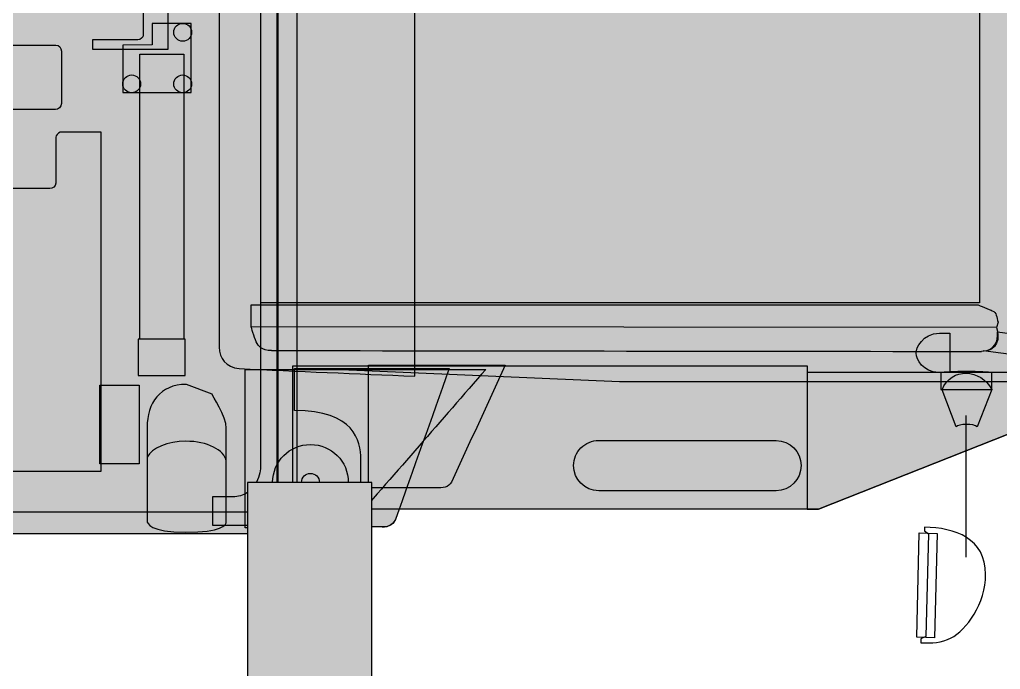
# Model space of a CAD drawing. Header units: millimetres. Extents: x 36329 to 47287, y -30710 to -18789.
# Drawn here: x 43047 to 44783, y -28761 to -27610 of the extents above; entities that cross this region are included whole.
import ezdxf

# ---------------------------------------------------------------- set-up
doc = ezdxf.new("R2010")
doc.units = ezdxf.units.MM
doc.set_wipeout_variables(frame=1)
doc.layers.add('LTM-1040-2.1', color=251, linetype='Continuous')
doc.layers.add('LTM-1040-2.1 Штрих', color=41, linetype='Continuous', lineweight=15)

# ---------------------------------------------------------------- blocks, each defined once
blk = doc.blocks.new('BLOCK-20171129.22342886')
at = {"color": 0, "linetype": 'ByBlock', "lineweight": -2}
for points in [[(-4997.618076439823, 1463.222100446437), (-5016.287101538073, 1464.22972398992), (-5034.704220750507, 1462.80225730325), (-5051.022124247138, 1454.685289869274)], [(-5051.022124247138, 1454.685289869274), (-5077.920074950911, 1441.222319745939), (-5112.207264973964, 1392.912368742036), (-5112.207264973964, 1342.11134842223)]]:
    blk.add_open_spline(points, degree=3, dxfattribs=at)
blk.add_wipeout([(2740.9923148943626, -1192.747607365818), (2682.774065712371, -1249.4824107753084), (2682.774065712371, -1249.4824107753084), (2679.3930021706487, -1252.6765452244872), (2675.4240985417846, -1255.1018059398339), (2671.0392022772457, -1256.6531828449988), (2666.428172672832, -1257.263503694854), (2666.428172672832, -1257.2635036948523), (2553.742273054299, -1257.2635036948523), (2543.4770253511715, -1254.4001734586254), (2517.0619771153843, -1254.4001734586254), (2517.0619771153843, -1254.4001734586254), (2513.2825616337313, -1252.939643032667), (2510.283206801071, -1250.2154915875453), (2508.4668012550574, -1246.5936410383656), (2508.0773338521835, -1242.5605968221134), (2508.077333852174, -1220.8118513638947), (2486.4917983862215, -1199.801164562603), (2486.49179838623, -1255.1866796134273), (2274.471011101008, -1255.1866796134273), (2261.0192367948475, -1246.6246784476825), (2261.0192367948475, -1246.6246784476825), (2259.9378381101546, -1256.5787387009404), (2254.76800881947, -1265.15344591145), (2246.4698350090343, -1270.7563960319148), (2236.5843658641234, -1272.3470683507185), (2202.325165383957, -1272.3470683507185), (2202.325165383957, -1270.0000000000018), (-3837.4179367807114, -1270), (-3837.4179367807114, -1272.3470683507185), (-3871.6771372608055, -1272.3470683507185), (-3871.6771372608055, -1272.3470683507185), (-3878.962044353931, -1271.684678122634), (-3885.640276832183, -1268.6997420871303), (-3890.9926647614852, -1263.713704018286), (-3894.4428166360008, -1257.2635036948486), (-3894.4428166360008, -1257.2635036948523), (-4039.8607024937487, -1257.2635036948523), (-4039.8607024937487, -1257.2635036948523), (-4047.964951753783, -1257.6624101229372), (-4055.760474077562, -1255.4112295201048), (-4062.4044328733667, -1250.7533551200322), (-4067.178496340639, -1244.1923871718154), (-4073.376589008299, -1226.852865360146), (-4816.377389455277, -1226.8472674515779), (-5152.363862138007, -1093.756991076496), (-5173.328029752093, -1079.1464496952467), (-5173.943799695395, -1069.2941306029097), (-5184.750562199812, -1085.2145825907664), (-5184.750562199812, -1085.2145825907664), (-5185.357359849436, -1087.1170717212772), (-5186.533900421406, -1088.7305835935003), (-5188.1597717727445, -1089.8899845716733), (-5190.06857534628, -1090.4766166514019), (-5235.032886558375, -1090.4766166514019), (-5257.383425962831, -1127.3752310247091), (-5257.383425962831, -1127.3752310247091), (-5260.989514692708, -1131.2608175128098), (-5265.352647561118, -1134.2715864937854), (-5270.265017940697, -1136.264141521413), (-5275.49266020357, -1137.1435814884753), (-5345.270590593315, -1137.1435814884753), (-5345.270590593315, -1137.1435814884753), (-5349.219034747787, -1136.1022860584762), (-5352.838721076237, -1134.2122124363268), (-5355.949798250605, -1131.5672726962366), (-5358.39768620211, -1128.298885939692), (-5358.39768620211, -1128.2988859396937), (-5381.100798812919, -1090.4766166514019), (-5393.496572968507, -1090.4766166514019), (-5393.496572968507, -1090.4766166514019), (-5416.109953271656, -1084.1112596753464), (-5434.769958049448, -1069.8393656223416), (-5446.834468885154, -1049.6817289438386), (-5450.595240435464, -1026.4925216371194), (-5450.595240435473, -1026.4925216371284), (-5450.595240435473, -1026.492521637123), (-5465.141983024356, -513.3468908037394), (-5469.991474248971, -0.01802097641666478), (-5465.141983024356, 513.3108488509079), (-5450.595240435473, 1026.4564796842897), (-5450.595240435473, 1026.4564796843006), (-5450.595240435473, 1026.4564796843006), (-5447.262602604723, 1049.8740708053938), (-5435.252721037359, 1070.2518232222737), (-5416.3802079516645, 1084.5107957889086), (-5393.496572968517, 1090.4965537846547), (-5393.496572968507, 1090.4965537846601), (-5381.047126462874, 1090.4965537846601), (-5358.39768620211, 1128.2264575814643), (-5358.39768620211, 1128.2264575814643), (-5355.955285931444, 1131.5092850174406), (-5352.84589664933, 1134.168979238364), (-5349.224255261174, 1136.0731821456757), (-5345.270590593315, 1137.1271322159828), (-5345.270590593315, 1137.1271322159882), (-5275.49266020357, 1137.1271322159882), (-5275.49266020357, 1137.1271322159882), (-5270.26758121853, 1136.2144461542775), (-5265.35971872874, 1134.2026479465603), (-5260.997361966156, 1131.1853163898431), (-5257.383425962902, 1127.3028026665488), (-5235.081195969872, 1090.4965537846601), (-5190.06857534628, 1090.4965537846601), (-5190.06857534628, 1090.4965537846601), (-5188.147081013155, 1089.905645665469), (-5186.51450709332, 1088.732608891196), (-5185.341470319026, 1087.1000349713759), (-5184.750562199812, 1085.178540638266), (-5184.750562199812, 1085.1785406382696), (-5173.328029752093, 1079.1859795085093), (-5152.363862138007, 1093.7405418040053), (-4816.377389455277, 1226.8308181790908), (-4073.6673762961627, 1226.8336171334086), (-4067.1784963401274, 1244.9876346440196), (-4067.1784963401274, 1244.9876346440196), (-4062.443104808182, 1251.5918370747077), (-4055.7920544073054, 1256.2612001224297), (-4047.971968563817, 1258.47155758376), (-4039.8607024937487, 1257.974782537125), (-4039.8607024937487, 1257.9747825371305), (-4017.4410786502103, 1257.9747825371305), (-4017.4410786502103, 1257.9747825371305), (-4012.5055037146776, 1256.08125234846), (-4008.625662707408, 1252.4906827170435), (-4006.3561411761093, 1247.7163106600383), (-4006.0213451567884, 1242.440586241044), (-4006.0213451567797, 1242.4405862410495), (-4006.0213451567797, 1232.8021915904392), (-3990.811827558476, 1250.1964885713605), (-3990.811827558476, 1250.1964885713605), (-3984.404371782995, 1254.978501110054), (-3977.0936105994642, 1258.2151512846067), (-3969.245991158317, 1259.744204109691), (-3961.254870281029, 1259.4890168067323), (-3961.254870281029, 1259.4890168067286), (-3893.870889826243, 1259.4890168067286), (-3893.870889826243, 1259.4890168067286), (-3890.2176937466597, 1265.3563871440638), (-3884.948044307422, 1269.8288217225509), (-3878.564812801852, 1272.4795257455626), (-3871.6771372608055, 1273.0555482387208), (-3837.4179367807114, 1273.0555482387208), (-3837.4179367807114, 1270), (2202.325165383957, 1270), (2202.325165383957, 1273.0555482387208), (2236.5843658641234, 1273.0555482387208), (2236.5843658641234, 1273.0555482387208), (2246.458740482732, 1271.4748181939867), (2254.752086745928, 1265.887118368326), (2259.9255668070355, 1257.3292514822206), (2261.0192367948475, 1247.3891374214709), (2261.0192367948475, 1213.997612770465), (2258.9815980734797, 1213.997612770465), (2258.9815980734797, 1195.0744125810143), (2285.0902436680954, 1220.4999644808286), (2285.0902436680954, 1234.3376135784038), (2285.0902436680954, 1234.3376135784038), (2285.19588401433, 1236.583568140497), (2285.7959013307795, 1238.7504670762355), (2286.860545798709, 1240.7308720688143), (2288.337030641729, 1242.4265914695625), (2296.090134018346, 1251.8590674187435), (2296.090134018346, 1251.8590674187435), (2298.1338663828014, 1253.411748383216), (2300.456762389407, 1254.503450859851), (2302.956411346975, 1255.0860444093705), (2305.5226099675633, 1255.1338439352749), (2321.523872051867, 1255.1338439352749), (2321.523872051867, 1255.1338439352749), (2323.9194395516643, 1256.3890729348077), (2326.4691218542516, 1257.2909951283673), (2329.121126979847, 1257.821289670259), (2331.8215844538054, 1257.9691846285677), (2444.4794945294566, 1257.9691846285677), (2449.841717670751, 1257.2884554377852), (2454.8019823197715, 1255.1338439352749), (2481.184981056975, 1255.1338439352749), (2481.184981056975, 1255.1338439352749), (2484.956934991104, 1253.6714186667687), (2487.955429595458, 1250.9556583211688), (2489.783063532009, 1247.3464924423133), (2490.197613863004, 1243.322256841584), (2490.197613863004, 1243.3222568415804), (2490.197613863004, 1221.5287898989918), (2509.322868510186, 1202.9005130860987), (2509.322868510186, 1254.7419903349783), (2724.618432311861, 1254.7419903349783), (2724.618432311861, 826.3620366187097), (2779.648672560289, 826.3620366187097), (2779.648672560289, 987.0332085437749), (2779.648672560289, 987.0332085437749), (2787.0084244498316, 1038.5420834285578), (2811.7783526253415, 1084.299933006001), (2850.8825980960883, 1118.624678102442), (2899.4653072578635, 1137.2539698300898), (2926.8456785448197, 1139.884102189273), (3088.6812154535255, 1139.884102189273), (3088.6812154535255, 1130.2696942113762), (3128.622293137475, 1125.8473464370036), (3128.622293137475, 1075.270242460163), (3088.6812154535255, 1070.7919156000062), (3088.6812154535255, 1061.1775076221056), (2929.308758317932, 1061.1775076221056), (2929.308758317932, 1061.1775076221056), (2902.6096263054965, 1055.096481725992), (2880.369931078169, 1039.1209228198713), (2866.083268966662, 1015.760404591907), (2861.9939077013005, 988.6845915734848), (2861.9939077013005, 826.3620366187097), (2946.4075700608055, 826.3620366187097), (2946.4075700608055, -830.6189016368953), (2861.9939077013005, -830.6189016368953), (2861.9939077013005, -988.9585446403562), (2861.9939077013005, -988.9585446403562), (2866.070721429514, -1016.0491704429442), (2880.353894260154, -1039.4267962941794), (2902.598606022433, -1055.417268931451), (2929.308758317932, -1061.507439774803), (3088.6812154535255, -1061.507439774803), (3088.6812154535255, -1071.1218477527073), (3128.622293137475, -1075.5721850699701), (3128.622293137475, -1126.17727858963), (3088.6812154535255, -1130.655605449787), (3088.6812154535255, -1140.2700134276893), (2926.8456785448197, -1140.2700134276893), (2926.8456785448197, -1140.2700134276893), (2875.6435823779234, -1130.9546073331258), (2830.8499328215503, -1104.4600720095714), (2798.024851049762, -1064.0751063754906), (2781.2428305233075, -1014.8125929434627), (2779.648672560289, -987.3351511536166), (2779.648672560289, -830.6189016368953), (2740.9923148943626, -830.6189016368953)], dxfattribs=at)
at = {"layer": 'LTM-1040-2.1 Штрих'}
h = blk.add_hatch(color=256, dxfattribs=at)
h.dxf.hatch_style = 1
edge = h.paths.add_edge_path()
edge.add_line((2740.992314894364, -830.6189016368953), (2740.992314894364, -1192.747607365818))
edge.add_line((2740.992314894364, -1192.747607365818), (2682.774065712372, -1249.482410775308))
edge.add_arc((2665.816538655556, -1234.919018265256), 22.35285496943317, 271.5679617805806, 319.34349415588963, ccw=False)
edge.add_line((2666.428172672837, -1257.263503694852), (2553.742273054304, -1257.263503694852))
edge.add_line((2553.742273054304, -1257.263503694852), (2543.477025351174, -1254.400173458627))
edge.add_line((2543.477025351174, -1254.400173458627), (2517.061977115387, -1254.400173458627))
edge.add_arc((2519.089820659523, -1243.532458375783), 11.05528744815602, 174.9566633317858, 259.43053500995, ccw=False)
edge.add_line((2508.077333852183, -1242.560596822113), (2508.077333852176, -1220.811851363895))
edge.add_line((2508.077333852176, -1220.811851363895), (2486.491798386225, -1199.801164562603))
edge.add_line((2486.491798386225, -1199.801164562603), (2486.491798386232, -1255.186679613427))
edge.add_line((2486.491798386232, -1255.186679613427), (2274.471011101014, -1255.186679613427))
edge.add_line((2274.471011101014, -1255.186679613427), (2261.019236794848, -1246.624678447683))
edge.add_arc((2237.922636970463, -1249.151259160441), 23.23438257294228, -93.30199208144398, 6.242870644668017, ccw=False)
edge.add_line((2236.584365864124, -1272.347068350718), (2202.325165383954, -1272.347068350718))
edge.add_line((2202.325165383954, -1272.347068350718), (2202.325165383954, -1270))
edge.add_line((2202.325165383954, -1270), (-3837.417936780708, -1270))
edge.add_line((-3837.417936780708, -1270), (-3837.417936780708, -1272.347068350718))
edge.add_line((-3837.417936780708, -1272.347068350718), (-3871.677137260805, -1272.347068350718))
edge.add_arc((-3873.328446612075, -1250.117451646671), 22.29086542470999, 198.6981303836636, 274.2483683922685, ccw=False)
edge.add_line((-3894.442816636001, -1257.263503694852), (-4039.860702493752, -1257.263503694852))
edge.add_arc((-4045.109489915572, -1233.151356838924), 24.67681898870628, 206.5786061943576, 282.28069283347014, ccw=False)
edge.add_line((-4067.178496340639, -1244.192387171814), (-4073.376589008294, -1226.852865360146))
edge.add_line((-4073.376589008294, -1226.852865360146), (-4816.377389455272, -1226.847267451576))
edge.add_line((-4816.377389455272, -1226.847267451576), (-5152.363862138009, -1093.756991076494))
edge.add_line((-5152.363862138009, -1093.756991076494), (-5173.328029752091, -1079.146449695247))
edge.add_line((-5173.328029752091, -1079.146449695247), (-5173.943799695393, -1069.29413060291))
edge.add_line((-5173.943799695393, -1069.29413060291), (-5184.750562199813, -1085.214582590765))
edge.add_arc((-5190.924287296453, -1084.293490475036), 6.242058334757196, 277.87938228537587, 351.51431882641253, ccw=False)
edge.add_line((-5190.068575346275, -1090.476616651402), (-5235.032886558372, -1090.476616651402))
edge.add_line((-5235.032886558372, -1090.476616651402), (-5257.383425962827, -1127.375231024711))
edge.add_arc((-5276.884504209629, -1112.893044225759), 24.29044641968588, 273.2848507284953, 323.4011211231421, ccw=False)
edge.add_line((-5275.49266020357, -1137.143581488475), (-5345.270590593318, -1137.143581488475))
edge.add_arc((-5342.602457483787, -1119.019783243733), 18.31914291407448, 210.4326334444868, 261.6252371911799, ccw=False)
edge.add_line((-5358.397686202108, -1128.298885939694), (-5381.10079881292, -1090.476616651402))
edge.add_line((-5381.10079881292, -1090.476616651402), (-5393.496572968506, -1090.476616651402))
edge.add_arc((-5388.189173595594, -1028.271211516429), 62.43140969183438, 178.3674048758166, 265.1233031620302, ccw=False)
edge.add_arc((21700.90480713976, -0.01802097641484579), 27170.89628138874, 177.8349387250869, 182.1650612749131, ccw=False)
edge.add_arc((-5389.832883704941, 1029.755115111311), 60.85182816586583, 93.45167866986043, 183.1073934378572, ccw=False)
edge.add_line((-5393.496572968506, 1090.496553784658), (-5381.047126462872, 1090.496553784658))
edge.add_line((-5381.047126462872, 1090.496553784658), (-5358.397686202108, 1128.226457581462))
edge.add_arc((-5342.552352235951, 1118.987619710453), 18.34204824184016, 98.52246029383628, 149.7550939754423, ccw=False)
edge.add_line((-5345.270590593318, 1137.127132215988), (-5275.49266020357, 1137.127132215988))
edge.add_arc((-5277.087241195441, 1112.585248983771), 24.59363171887169, 36.75749842566228, 86.28249719200642, ccw=False)
edge.add_line((-5257.3834259629, 1127.302802666549), (-5235.081195969869, 1090.496553784658))
edge.add_line((-5235.081195969869, 1090.496553784658), (-5190.068575346275, 1090.496553784658))
edge.add_arc((-5190.911662923543, 1084.335453060918), 6.218517411007171, 7.791982990213114, 82.20801701056678, ccw=False)
edge.add_line((-5184.750562199813, 1085.17854063827), (-5173.328029752091, 1079.185979508511))
edge.add_line((-5173.328029752091, 1079.185979508511), (-5152.363862138009, 1093.740541804007))
edge.add_line((-5152.363862138009, 1093.740541804007), (-4816.377389455272, 1226.830818179093))
edge.add_line((-4816.377389455272, 1226.830818179093), (-4073.667376296165, 1226.833617133409))
edge.add_line((-4073.667376296165, 1226.833617133409), (-4067.17849634013, 1244.987634644021))
edge.add_arc((-4045.37808482744, 1234.355953762966), 24.25470223439766, 76.8514335215852, 154.0023148139319, ccw=False)
edge.add_line((-4039.860702493752, 1257.974782537131), (-4017.441078650212, 1257.974782537131))
edge.add_arc((-4019.891343112453, 1244.208885230018), 13.982264645075, -7.265497291764689, 79.90732344224438, ccw=False)
edge.add_line((-4006.021345156776, 1242.440586241049), (-4006.021345156776, 1232.802191590439))
edge.add_line((-4006.021345156776, 1232.802191590439), (-3990.811827558471, 1250.196488571361))
edge.add_arc((-3966.383082474509, 1224.147929298331), 35.71121709739992, 81.74365131358422, 133.1620120072767, ccw=False)
edge.add_line((-3961.254870281031, 1259.489016806729), (-3893.870889826241, 1259.489016806729))
edge.add_arc((-3873.278682406301, 1250.738685682383), 22.37425532194386, 85.89526815725162, 156.9777062033016, ccw=False)
edge.add_line((-3871.677137260805, 1273.055548238721), (-3837.417936780708, 1273.055548238721))
edge.add_line((-3837.417936780708, 1273.055548238721), (-3837.417936780708, 1270))
edge.add_line((-3837.417936780708, 1270), (2202.325165383954, 1270))
edge.add_line((2202.325165383954, 1270), (2202.325165383954, 1273.055548238721))
edge.add_line((2202.325165383954, 1273.055548238721), (2236.584365864124, 1273.055548238721))
edge.add_arc((2237.938014513005, 1249.879828227266), 23.21521834301652, -6.158945680286308, 93.34273704503681, ccw=False)
edge.add_line((2261.019236794848, 1247.389137421473), (2261.019236794848, 1213.997612770465))
edge.add_line((2261.019236794848, 1213.997612770465), (2258.981598073478, 1213.997612770465))
edge.add_line((2258.981598073478, 1213.997612770465), (2258.981598073478, 1195.074412581016))
edge.add_line((2258.981598073478, 1195.074412581016), (2285.090243668099, 1220.49996448083))
edge.add_line((2285.090243668099, 1220.49996448083), (2285.090243668099, 1234.337613578406))
edge.add_arc((2295.166860500867, 1234.98911322248), 10.09765609340386, 132.5612316211851, 183.6992869077871, ccw=False)
edge.add_line((2288.337030641727, 1242.426591469564), (2296.090134018348, 1251.859067418744))
edge.add_arc((2304.46590166189, 1242.955759109354), 12.22384483174733, 85.04079196980001, 133.2512683171029, ccw=False)
edge.add_line((2305.522609967564, 1255.133843935277), (2321.523872051868, 1255.133843935277))
edge.add_arc((2331.506401604682, 1238.996030336035), 18.97577202742105, 89.04828760300529, 121.74010839733731, ccw=False)
edge.add_line((2331.821584453806, 1257.969184628568), (2444.479494529456, 1257.969184628568))
edge.add_line((2444.479494529456, 1257.969184628568), (2449.841717670752, 1257.288455437785))
edge.add_line((2449.841717670752, 1257.288455437785), (2454.801982319768, 1255.133843935277))
edge.add_line((2454.801982319768, 1255.133843935277), (2481.184981056977, 1255.133843935277))
edge.add_arc((2479.120986782218, 1244.21468536893), 11.11251979360636, -4.606291978114086, 79.29595786406941, ccw=False)
edge.add_line((2490.197613863005, 1243.32225684158), (2490.197613863005, 1221.528789898992))
edge.add_line((2490.197613863005, 1221.528789898992), (2509.322868510186, 1202.900513086101))
edge.add_line((2509.322868510186, 1202.900513086101), (2509.322868510186, 1254.74199033498))
edge.add_line((2509.322868510186, 1254.74199033498), (2724.618432311865, 1254.74199033498))
edge.add_line((2724.618432311865, 1254.74199033498), (2724.618432311865, 826.3620366187097))
edge.add_line((2724.618432311865, 826.3620366187097), (2779.648672560288, 826.3620366187097))
edge.add_line((2779.648672560288, 826.3620366187097), (2779.648672560288, 987.0332085437767))
edge.add_arc((2927.212776283275, 992.2290098358899), 147.6555486889525, 90.14244756080558, 182.0165781716269, ccw=False)
edge.add_line((2926.845678544822, 1139.884102189273), (3088.681215453529, 1139.884102189273))
edge.add_line((3088.681215453529, 1139.884102189273), (3088.681215453529, 1130.269694211376))
edge.add_line((3088.681215453529, 1130.269694211376), (3128.62229313748, 1125.847346437004))
edge.add_line((3128.62229313748, 1125.847346437004), (3128.62229313748, 1075.270242460163))
edge.add_line((3128.62229313748, 1075.270242460163), (3088.681215453529, 1070.791915600006))
edge.add_line((3088.681215453529, 1070.791915600006), (3088.681215453529, 1061.177507622106))
edge.add_line((3088.681215453529, 1061.177507622106), (2929.308758317937, 1061.177507622106))
edge.add_arc((2930.997712849741, 992.1094111747989), 69.08874375949385, 91.40080137972528, 182.8413914135501)
edge.add_line((2861.993907701304, 988.6845915734848), (2861.993907701304, 826.3620366187097))
edge.add_line((2861.993907701304, 826.3620366187097), (2946.407570060808, 826.3620366187097))
edge.add_line((2946.407570060808, 826.3620366187097), (2946.407570060808, -830.6189016368953))
edge.add_line((2946.407570060808, -830.6189016368953), (2861.993907701304, -830.6189016368953))
edge.add_line((2861.993907701304, -830.6189016368953), (2861.993907701304, -988.958544640358))
edge.add_arc((2931.010974964433, -992.4243738042969), 69.10403421940622, 177.1251934772026, 268.5885093908337)
edge.add_line((2929.308758317937, -1061.507439774803), (3088.681215453529, -1061.507439774803))
edge.add_line((3088.681215453529, -1061.507439774803), (3088.681215453529, -1071.121847752707))
edge.add_line((3088.681215453529, -1071.121847752707), (3128.62229313748, -1075.57218506997))
edge.add_line((3128.62229313748, -1075.57218506997), (3128.62229313748, -1126.177278589632))
edge.add_line((3128.62229313748, -1126.177278589632), (3088.681215453529, -1130.655605449789))
edge.add_line((3088.681215453529, -1130.655605449789), (3088.681215453529, -1140.270013427689))
edge.add_line((3088.681215453529, -1140.270013427689), (2926.845678544822, -1140.270013427689))
edge.add_arc((2927.271542036549, -992.5554843149221), 147.7151429973251, 177.9747143879047, 269.8348157539509, ccw=False)
edge.add_line((2779.648672560288, -987.3351511536166), (2779.648672560288, -830.6189016368953))
edge.add_line((2779.648672560288, -830.6189016368953), (2740.992314894364, -830.6189016368953))
at = {"color": 0, "linetype": 'ByBlock', "lineweight": -2}
for p, q in [((-4463.877086475732, 1000.311447684126), (-5206.747543945952, 1000.311447684126)), ((-3957.910119907297, 978.4796042408416), (-4463.877086475732, 1000.311447684126))]:
    blk.add_line(p, q, dxfattribs=at)
for points in [[(-5003.719796786791, 1258.506583851788), (-5003.719796786791, 1265.084126427628), (-5010.997077934502, 1269.982296430939), (-5006.182876559913, 1452.222210096188), (-4997.618076439823, 1456.280693813158), (-4997.618076439823, 1463.222100446437)], [(-5077.340691413425, 1060.404996238718), (-5077.340691413425, 1311.527174921663)], [(-3850.041220617779, 1232.330763354214), (-3837.417936780708, 1232.330763354214), (-3837.417936780708, 1273.055548238721), (-3871.677137260805, 1273.055548238721)], [(-4039.860702493752, 1257.974782537131), (-4017.441078650212, 1257.974782537131)], [(-3782.995069612742, 1204.567935775602), (-3743.473835071905, 1204.567935775602), (-3743.473835071905, 1254.725196609252), (-3844.152220796685, 1254.725196609252)], [(-4006.021345156776, 1242.440586241049), (-4006.021345156776, 1138.459434456923)], [(-3896.112008191529, 1247.389137421473), (-3896.112008191529, 1213.997612770465), (-3854.519547477859, 1213.997612770465), (-3854.519547477859, 1224.997503120714)], [(-3858.007044520193, 1240.870372885664), (-3858.007044520193, -1239.842812208888)], [(-3767.905907048349, 1248.167246713419), (-3767.905907048349, 1083.028943745398)], [(-3767.89751018543, 1248.147654033412), (-3767.89751018543, 1141.507495676091)], [(-3627.678297239843, 1081.461529344331), (-3627.678297239843, 1247.383539512906)], [(-3627.669900376997, 1134.426141328491), (-3627.669900376997, 1247.391936375752)], [(-3828.282149985978, -1155.174445009136), (-3828.282149985978, 1154.858507627923)], [(-3037.154921643247, 558.8743722162617), (-2966.089472281186, 558.8743722162617), (-2966.089472281186, 1159.082129647904), (-3546.67656015684, 1159.082129647904), (-3546.67656015684, 558.8743722162617), (-3474.071685936651, 558.8743722162617)], [(-5123.187562644169, 1014.552527099408), (-5097.045329598019, 1080.635837829475)], [(-5059.987174830298, 1080.999701886874), (-5035.10447121357, 1015.028349328277)], [(-5033.083626217966, 985.2194861654134), (-5033.083626217966, 1014.552527099408), (-5123.18196473561, 1014.552527099408), (-5123.18196473561, 985.2194861654134)], [(-3742.659339374215, 1023.103332448023), (-3697.372259000906, 1005.581878607682)], [(-5344.573650975697, 977.5195629202644), (-5107.670160073743, 946.4791598708398)], [(-5030.631742261976, 915.0860885811453), (-5048.964892845725, 915.0860885811453), (-5048.964892845725, 984.4161862848487), (-5028.616495174938, 984.4161862848487)], [(-5132.972706833592, 912.6118129909701), (-5382.107627972313, 946.4791598708398)], [(-3755.251834714109, -939.8984738874351), (-3755.251834714109, 939.9631942893175)], [(-3466.206624388535, 568.1109213652962), (-3466.206624388535, 649.2246166197583)], [(-3455.626577181392, 659.0209566263438), (-3056.859559827906, 659.0209566263438)], [(-3475.994567532303, 415.6686750457447), (-3475.994567532303, 508.1461247078587)], [(-3465.386530782278, 518.7821510007452), (-2826.105371495803, 518.7821510007452)], [(-3611.354795834566, 395.6841414323208), (-3531.052797323551, 395.6841414323208), (-3531.052797323551, 411.8061181288831), (-3665.178686785002, 411.8061181288831), (-3665.178686785002, 255.7924061383928), (-3620.731292698067, 255.7924061383928), (-3620.731292698067, 387.1193413123328)], [(-2512.14666905639, 404.6687846955683), (-3466.226217068579, 404.6687846955683)]]:
    blk.add_lwpolyline(points, dxfattribs=at)
for points in [[(-5021.714273901751, 1454.203869731769), (-4990.310006794927, 1453.420162531256), (-4994.704365026482, 1268.745158635815), (-5026.136621676196, 1269.500876293474)], [(2202.325165383954, 1231.379118896446), (-3837.417936780708, 1231.379118896446), (-3837.417936780708, 1270), (2202.325165383954, 1270)], [(-5291.164005259881, 984.6652932164652), (-4796.112960413098, 984.6652932164652), (-4796.112960413098, 1226.830818179093), (-4816.377389455272, 1226.830818179093), (-5152.363862138009, 1093.740541804007), (-5173.328029752091, 1079.185979508511), (-5173.943799695393, 1069.277681330426), (-5291.164005259881, 1069.277681330426)], [(-3885.795062687495, 972.6045991912251), (-4796.126955184511, 972.6045991912251), (-4796.126955184511, 1226.833617133409), (-3885.795062687495, 1226.833617133409)], [(-3859.837560624328, -1213.177174710967), (-3892.641304874887, -1213.177174710967), (-3892.641304874887, 1213.997612770465), (-3859.837560624328, 1213.997612770465)], [(-3543.916791229305, 1006.788227905628), (-3613.498794818872, 1006.788227905628), (-3613.498794818872, 1146.512025942342), (-3543.916791229305, 1146.512025942342)], [(-3695.253450605211, 925.5793682053918), (-3612.152497806564, 925.5793682053918), (-3612.152497806564, 989.8433586485262), (-3695.253450605211, 989.8433586485262)], [(-3692.767979197837, 925.5793682053918), (-3614.621175488246, 925.5793682053918), (-3614.621175488246, 420.983889237923), (-3692.767979197837, 420.983889237923)], [(-3829.309366209549, -861.0771221945179), (-5101.434089921007, -861.0771221945179), (-5101.434089921007, 861.147440504923), (-3829.309366209549, 861.147440504923)], [(-3584.904677816798, 488.5842331918684), (-3705.707544869358, 488.5842331918684), (-3705.707544869358, 366.6058053385386), (-3636.62935305159, 366.6058053385386), (-3636.62935305159, 404.1957614209095), (-3584.904677816798, 404.6435941069212)]]:
    blk.add_lwpolyline(points, close=True, dxfattribs=at)
for points in [[(-5152.363862138009, 1093.740541804007), (-4816.377389455272, 1226.830818179093), (-4073.667376296165, 1226.833617133409), (-4067.17849634013, 1244.987634644021, -0.3499544332705828), (-4039.860702493752, 1257.974782537131), (-4017.441078650212, 1257.974782537131, -0.3998339066790013), (-4006.021345156776, 1242.440586241049), (-4006.021345156776, 1232.802191590439), (-3990.811827558471, 1250.196488571361, -0.2281966011526063), (-3961.254870281031, 1259.489016806729), (-3893.870889826241, 1259.489016806729, -0.3204991304956498), (-3871.677137260805, 1273.055548238721), (-3837.417936780708, 1273.055548238721), (-3837.417936780708, 1270), (2202.325165383954, 1270)], [(-3961.254870281031, 1259.489016806729), (-3801.462570002252, 1259.489016806729), (-3801.462570002252, 978.9778181040747), (-4227.267485773897, 978.9778181040747, -0.0007792396192344818), (-3990.811827558471, 1250.196488571361)], [(-3888.605212792179, 1052.05571559885), (-3888.605212792179, 977.5195629202644), (-4162.59484800481, 977.5195629202644, -0.0003309846849234276), (-4067.17849634013, 1244.987634644021)], [(-4139.117219440457, 1188.86300326787), (-4019.71382953164, 1188.86300326787), (-4019.71382953164, 971.6641505505868), (-4261.87935449434, 971.6641505505868, -0.0003515200881269345), (-4166.407023744228, 1178.786767833302)], [(-3790.770564623323, 977.5251608287581, 0.002071546907591415), (-4101.846344146863, 990.9321518663746), (-4101.846344146863, -990.8394419216384, 0.002127471169363881), (-3790.770564623395, -977.3764717983067)], [(-5130.932269157936, 882.9065111367236, -0.00361012665263917), (-5134.151066588682, 895.5297949737214), (-5131.32412275816, 904.6543859512894), (-3811.953050672142, 903.674751950628), (-3811.953050672142, 864.9092350674837), (-5099.052179822211, 864.9092350674837)]]:
    blk.add_lwpolyline(points, format="xyb", dxfattribs=at)
blk.add_lwpolyline([(-4741.127503433338, 1193.82951138178), (-4427.224780079639, 1193.82951138178, -0.4140698159074189), (-4382.749396449814, 1149.382117294808, -0.4143301562857578), (-4427.224780079639, 1104.990702293559), (-4741.127503433338, 1104.990702293559, -0.4140940344688041), (-4785.602887063389, 1149.382117294772, -0.4138337375862827)], format="xyb", close=True, dxfattribs=at)
for centre, radius in [((-3916.952760319895, 1179.038935215522), 67.00110989411071), ((-3916.919441101491, 1179.049867724148), 15.88127731142485), ((-3690.693594356286, 473.4814368484149), 15.78576664559047), ((-3600.446127467709, 473.4934151809575), 15.77377062062129), ((-3690.74135115734, 382.1597794514018), 15.83351116281052)]:
    blk.add_circle(centre, radius, dxfattribs=at)
blk.add_arc((-46197.84022608291, -31227620.95067498), 31228595.31463944, 89.92229944486441, 89.92460571090547, dxfattribs=at)
for points in [[(-5112.207264973964, 1342.11134842223), (-5112.207264973964, 1278.099263864955), (-5057.963530880341, 1259.346270138052), (-5003.719796786791, 1258.506583851788)], [(-3871.677137260805, 1273.055548238721), (-3887.939061671801, 1273.055548238721), (-3896.112008191529, 1262.055657888472), (-3896.112008191529, 1247.389137421473)], [(-4067.178496340712, 1244.987634642705), (-4062.700169480551, 1257.191075336617), (-4051.700279130302, 1257.974782537131), (-4039.860702493752, 1257.974782537131)], [(-4017.441078650212, 1257.974782537131), (-4006.44118829989, 1257.974782537131), (-4006.021345156776, 1242.440586241049), (-4006.021345156776, 1242.440586241049)], [(-3990.811827557955, 1250.196488571943), (-3982.806818295445, 1258.929225949221), (-3973.066457374611, 1259.489016806729), (-3961.254870281031, 1259.489016806729)], [(-3844.152220796685, 1254.725196609252), (-3849.470233943066, 1254.725196609252), (-3858.007044520193, 1252.290106379063), (-3858.007044520193, 1240.870372885664)], [(-3696.160311794432, 1267.348480446319), (-3759.78054275141, 1267.348480446319), (-3767.89751018543, 1255.089060666614), (-3767.89751018543, 1248.147654033412)], [(-3627.669900376997, 1247.391936375752), (-3627.669900376997, 1251.478409635652), (-3632.568070380265, 1267.348480446319), (-3696.160311794432, 1267.348480446319)], [(-3854.519547477859, 1224.997503120714), (-3854.519547477859, 1228.608154151676), (-3852.924143533943, 1232.330763354214), (-3850.041220617779, 1232.330763354214)], [(-3828.282149985978, 1154.858507627923), (-3828.282149985978, 1173.947375869291), (-3811.152549745937, 1204.567935775602), (-3782.995069612742, 1204.567935775602)], [(-4166.407023744519, 1178.786767832535), (-4161.956686427256, 1188.247233324648), (-4150.928806534117, 1188.86300326787), (-4139.117219440457, 1188.86300326787)], [(-4006.021345156776, 1138.459434456923), (-4006.021345156776, 1105.095899348773), (-3994.993465263637, 1052.05571559885), (-3888.605212792179, 1052.05571559885)], [(-3767.89751018543, 1141.507495676091), (-3764.566754583182, 1121.77486794853), (-3734.086142391272, 1106.296650738157), (-3696.552165394656, 1106.296650738157)], [(-3696.552165394656, 1106.296650738157), (-3663.720431601199, 1106.296650738157), (-3636.290679582809, 1118.192206460462), (-3627.669900376997, 1134.426141328491)], [(-5097.045329598019, 1080.635837829475), (-5092.594992280756, 1074.8979815399), (-5062.842108203644, 1075.345814225908), (-5059.987174830298, 1080.999701886874)], [(-3767.905907048349, 1083.028943745398), (-3767.905907048349, 1063.520232360876), (-3742.659339374215, 1023.103332448023), (-3742.659339374215, 1023.103332448023)], [(-3697.372259000906, 1005.581878607682), (-3650.51776422657, 1005.581878607682), (-3627.678297239843, 1039.001392801547), (-3627.678297239843, 1081.461529344331)], [(-5035.10447121357, 1015.028349328277), (-5050.806604766978, 974.4994912439179), (-5104.014725774119, 977.8862259319503), (-5123.187562644169, 1014.552527099408)], [(-5123.18196473561, 985.2194861654134), (-5115.876694045, 981.55285604866), (-5041.228583194803, 982.0006887346681), (-5033.083626217966, 985.2194861654134)], [(-5028.616495174938, 984.4161862848487), (-5002.166377157169, 984.4161862848487), (-4989.039281548386, 961.1568761549679), (-4989.039281548386, 950.1289962618248)], [(-3755.251834714109, 939.9631942893175), (-3755.251834714109, 959.1080416164732), (-3767.343317236482, 975.7058405419011), (-3790.770564623614, 977.5251608288308)], [(-5131.318524849601, 904.6431901341275), (-5137.420245196576, 922.4445394032591), (-5134.985154966416, 947.327243019954), (-5104.812427746125, 947.327243019954)], [(-5107.670160073743, 946.4791598708398), (-5127.234850544017, 944.8557663840256), (-5135.40779706381, 931.0009426603974), (-5132.972706833592, 912.6118129909701)], [(-4989.039281548386, 950.1289962618248), (-4989.039281548386, 941.7321333990549), (-5000.067161441526, 915.0860885811453), (-5030.631742261976, 915.0860885811453)], [(-3847.802057187662, 945.6478704473848), (-3830.280603347324, 945.6478704473848), (-3824.598726143464, 938.2866206710314), (-3820.932096026787, 930.1416636941212)], [(-3820.932096026787, 930.1416636941212), (-3817.237476367147, 921.9967067172474), (-3811.947452763576, 903.6635561335352), (-3811.947452763576, 903.6635561335352)], [(-5124.018852067558, 875.1534077601136), (-5127.657492641483, 876.3849476465621), (-5130.092582871635, 880.0235882204543), (-5130.932269157936, 882.9065111367236)], [(-5099.052179822211, 864.9092350674837), (-5099.052179822211, 864.9092350674837), (-5120.324232407911, 873.9498574164099), (-5124.018852067558, 875.1534077601136)], [(-3466.206624388535, 649.2246166197583), (-3466.206624388535, 655.382316052488), (-3460.104904041553, 659.0209566263438), (-3455.626577181392, 659.0209566263438)], [(-3474.071685936651, 558.8743722162617), (-3469.481400905061, 560.6657029602939), (-3466.206624388535, 564.7241866773002), (-3466.206624388535, 568.1109213652962)], [(-3475.994567532303, 508.1461247078587), (-3475.994567532303, 514.7236672837025), (-3470.704543928739, 518.7821510007452), (-3465.386530782278, 518.7821510007452)], [(-3466.226217068579, 404.6687846955683), (-3471.908094272367, 404.6687846955683), (-3475.994567532303, 409.9308187562056), (-3475.994567532303, 415.6686750457447)], [(-3620.731292698067, 387.1193413123328), (-3620.731292698067, 390.7299923432947), (-3615.889101780514, 395.6841414323208), (-3611.354795834566, 395.6841414323208)]]:
    blk.add_open_spline(points, degree=3, dxfattribs=at)
blk = doc.blocks.new('BLOCK-20171130.114841')
at = {"color": 0, "linetype": 'ByBlock', "lineweight": -2}
blk.add_wipeout([(-435.47544376388396, -110), (435.47544376388214, -110), (435.47544376388214, 110), (-435.47544376388396, 110)], dxfattribs=at)
at = {"layer": 'LTM-1040-2.1 Штрих'}
h = blk.add_hatch(color=256, dxfattribs=at)
h.dxf.hatch_style = 1
h.paths.add_polyline_path([(-435.475443763884, 110), (-435.475443763884, -110), (435.475443763884, -110), (435.475443763884, 110)])
at = {"color": 0, "linetype": 'ByBlock', "lineweight": -2, "transparency": 16777216}
blk.add_lwpolyline([(-435.475443763884, 110), (-435.475443763884, -110), (435.475443763884, -110), (435.475443763884, 110)], close=True, dxfattribs=at)
blk = doc.blocks.new('*U190')
at = {"linetype": 'ByBlock', "lineweight": -2, "rotation": 270}
blk.add_blockref('BLOCK-20171129.22342886', (0, 0), dxfattribs=at)
at = {"color": 0, "linetype": 'ByBlock', "lineweight": -2}
blk.add_blockref('BLOCK-20171130.114841', (1614.525311488032, 3915.5), dxfattribs=at)

msp = doc.modelspace()

# ---------------------------------------------------------------- block references
at = {"layer": 'LTM-1040-2.1', "rotation": 270}
msp.add_blockref('*U190', (39644.89719130747, -27250.74566152782), dxfattribs=at)

doc.saveas('drawing.dxf')
